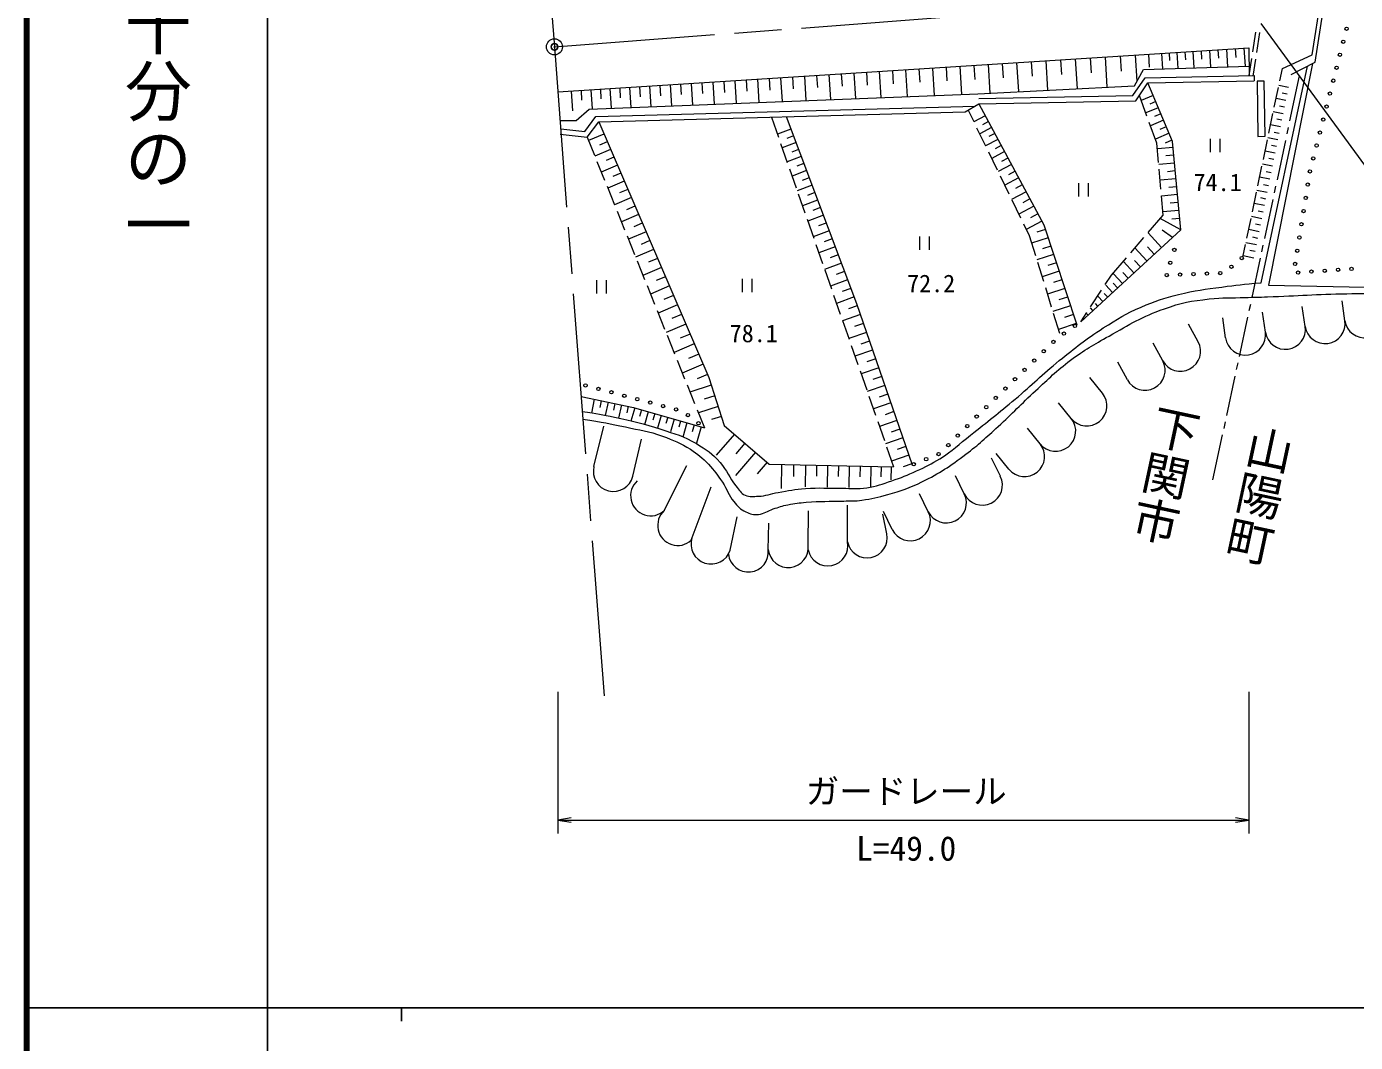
# Model space of a CAD drawing. Units: millimetres at full size, sheet at 1:1000; details may follow other scales. Extents: x 40000 to 680000, y 20000 to 380000.
# Drawn here: x 40000 to 139252, y 202409 to 278293 of the extents above; entities that cross this region are included whole.
import ezdxf
from ezdxf.enums import TextEntityAlignment as Align

# ---------------------------------------------------------------- set-up
doc = ezdxf.new("R2010")
doc.units = ezdxf.units.MM
doc.header["$LTSCALE"] = 1000
doc.header["$PDMODE"] = 32
doc.header["$PDSIZE"] = 500
doc.linetypes.add('CHAIN', pattern=[18.5, 12, -1.5, 3.5, -1.5])
for name, color, linetype, lineweight in [('M-BGD', 7, 'Continuous', 13), ('M-BMK', 2, 'CHAIN', 13), ('M-BMK-SRVR', 3, 'Continuous', 13), ('M-STR-HTXT', 7, 'Continuous', 13), ('M-TTL', 2, 'Continuous', 140), ('M-TTL-BAND', 7, 'Continuous', 25)]:
    doc.layers.add(name, color=color, linetype=linetype, lineweight=lineweight)
doc.layers.add('M-BMK-HTXT', color=7, linetype='Continuous')
doc.layers.add('M-OTRS', color=6, linetype='Continuous')
doc.styles.add('@ＭＳ ゴシック', font='')
doc.styles.add('ＭＳ ゴシック', font='')
doc.styles.get('@ＭＳ ゴシック').set_extended_font_data('@MS Gothic')
doc.styles.get('ＭＳ ゴシック').set_extended_font_data('MS Gothic')

# ---------------------------------------------------------------- blocks, each defined once
blk = doc.blocks.new('open_arrow')
at = {"color": 0, "linetype": 'Continuous', "lineweight": -2}
blk.add_lwpolyline([(7.5, 1.25), (0, 0), (7.5, -1.25)], dxfattribs=at)

msp = doc.modelspace()

# ---------------------------------------------------------------- linework, layer by layer
at = {"layer": 'M-BGD'}
for p, q in [((136024, 276187), (137226, 283820)), ((131586, 276401), (131808, 277885)), ((131883, 276357), (132105, 277840)), ((119432, 275951), (119503, 274835)), ((120548, 276023), (120692, 273760)), ((121679, 276095), (121751, 274964)), ((122810, 276167), (122935, 274220)), ((123784, 276230), (123846, 275256)), ((124758, 276292), (124832, 275135)), ((125336, 276329), (125374, 275750)), ((125915, 276366), (125992, 275172)), ((126512, 276404), (126550, 275807)), ((127109, 276443), (127188, 275211)), ((127725, 276482), (127765, 275866)), ((128341, 276521), (128423, 275251)), ((128977, 276562), (129017, 275927)), ((129612, 276603), (129696, 275292)), ((130268, 276645), (130310, 275989)), ((130923, 276687), (131010, 275334)), ((133796, 275167), (136024, 276187)), ((103690, 274943), (103815, 272986)), ((104668, 275006), (104731, 274027)), ((105647, 275069), (105775, 273064)), ((106649, 275133), (106713, 274130)), ((107652, 275197), (107783, 273143)), ((108679, 275263), (108745, 274236)), ((109706, 275328), (109841, 273224)), ((110758, 275396), (110826, 274343)), ((111811, 275463), (111948, 273326)), ((112879, 275532), (112948, 274463)), ((113948, 275600), (114087, 273432)), ((115032, 275669), (115101, 274585)), ((116116, 275739), (116257, 273539)), ((117216, 275809), (117286, 274709)), ((118316, 275880), (118459, 273648)), ((131320, 274626), (131512, 275907)), ((131617, 274582), (131809, 275862)), ((132204, 259161), (135667, 275340)), ((133602, 274239), (133796, 275167)), ((134447, 274724), (136239, 275628)), ((88062, 273943), (88162, 272370)), ((88848, 273993), (88898, 273207)), ((89634, 274044), (89737, 272432)), ((90440, 274095), (90491, 273289)), ((91245, 274147), (91351, 272496)), ((92071, 274199), (92124, 273374)), ((92896, 274252), (93004, 272561)), ((93742, 274306), (93796, 273461)), ((94587, 274361), (94698, 272628)), ((95454, 274416), (95509, 273550)), ((96321, 274472), (96434, 272696)), ((97208, 274528), (97265, 273641)), ((98096, 274585), (98213, 272766)), ((99006, 274643), (99064, 273734)), ((99916, 274702), (100035, 272838)), ((100848, 274761), (100907, 273829)), ((101780, 274821), (101902, 272911)), ((102735, 274882), (102796, 273927)), ((131691, 274633), (131699, 274233)), ((134364, 271252), (135085, 274614)), ((80680, 273470), (80774, 272010)), ((81410, 273517), (81457, 272787)), ((82140, 273564), (82232, 272137)), ((82854, 273609), (82899, 272896)), ((83567, 273655), (83661, 272193)), ((84298, 273702), (84345, 272971)), ((85029, 273749), (85125, 272251)), ((85778, 273797), (85826, 273048)), ((86527, 273845), (86625, 272310)), ((87294, 273894), (87343, 273126)), ((123681, 271596), (123114, 273140)), ((124140, 273155), (123246, 272780)), ((133193, 272281), (133500, 273750)), ((134249, 273744), (133529, 273889)), ((134150, 273254), (133790, 273327)), ((110099, 271935), (111124, 272514)), ((110320, 272060), (110743, 271191)), ((124527, 272233), (123591, 271841)), ((124334, 272694), (123887, 272507)), ((134051, 272764), (133325, 272910)), ((133952, 272274), (133589, 272347)), ((95633, 271538), (96157, 270036)), ((111598, 271634), (110749, 271177)), ((111835, 271194), (111410, 270965)), ((124421, 269582), (123854, 271127)), ((124919, 271297), (123941, 270887)), ((124723, 271765), (124255, 271569)), ((132784, 270324), (133091, 271792)), ((133853, 271784), (133120, 271932)), ((133754, 271293), (133388, 271367)), ((81871, 270035), (82417, 268681)), ((83125, 270266), (81977, 269772)), ((97091, 270632), (96082, 270252)), ((97281, 270128), (96776, 269938)), ((110962, 270741), (111618, 269393)), ((112072, 270753), (111187, 270277)), ((112309, 270311), (111867, 270073)), ((125329, 270319), (124307, 269891)), ((125124, 270808), (124635, 270603)), ((133458, 269823), (132711, 269974)), ((133655, 270803), (132916, 270953)), ((133556, 270313), (133187, 270388)), ((134155, 270274), (134260, 270763)), ((83619, 269118), (82445, 268613)), ((83372, 269692), (82798, 269445)), ((96322, 269564), (96817, 268148)), ((97471, 269623), (96437, 269234)), ((97666, 269106), (97149, 268911)), ((112547, 269869), (111627, 269374)), ((112795, 269409), (112335, 269161)), ((124549, 268138), (124421, 269582)), ((125627, 269265), (124459, 269155)), ((125544, 269808), (125033, 269594)), ((128407, 269915), (128407, 268915)), ((129157, 268915), (129157, 269915)), ((132375, 268366), (132682, 269834)), ((133260, 268843), (132507, 268995)), ((133359, 269333), (132985, 269408)), ((133421, 266852), (134050, 269785)), ((82604, 268218), (83165, 266826)), ((83872, 268531), (83284, 268278)), ((97860, 268589), (96802, 268191)), ((98059, 268060), (97530, 267861)), ((111837, 268943), (112493, 267594)), ((113042, 268949), (112085, 268433)), ((113558, 267991), (112561, 267455)), ((113300, 268470), (112821, 268212)), ((125737, 268096), (124562, 267986)), ((125682, 268681), (125098, 268626)), ((133062, 267863), (132302, 268016)), ((133161, 268353), (132784, 268429)), ((84124, 267944), (82923, 267427)), ((84383, 267343), (83782, 267084)), ((96982, 267676), (97476, 266259)), ((98258, 267530), (97175, 267123)), ((98462, 266989), (97920, 266785)), ((112712, 267145), (113368, 265796)), ((114094, 266994), (113057, 266436)), ((113826, 267493), (113328, 267224)), ((124726, 266145), (124593, 267640)), ((125792, 267509), (125205, 267454)), ((131966, 266408), (132273, 267876)), ((132864, 266882), (132098, 267037)), ((132963, 267373), (132583, 267449)), ((83352, 266363), (83912, 264971)), ((84642, 266742), (83412, 266213)), ((84906, 266127), (84291, 265863)), ((98666, 266447), (97557, 266029)), ((114373, 266475), (113855, 266196)), ((118575, 266602), (118575, 265602)), ((119325, 265602), (119325, 266602)), ((125847, 266922), (124667, 266811)), ((125903, 266332), (125312, 266276)), ((132666, 265902), (131893, 266058)), ((132765, 266392), (132382, 266470)), ((133211, 265874), (133316, 266363)), ((85171, 265513), (83913, 264971)), ((97641, 265787), (98136, 264371)), ((99084, 265337), (97948, 264910)), ((98875, 265892), (98320, 265683)), ((114653, 265956), (113573, 265375)), ((113587, 265346), (114243, 263997)), ((114943, 265416), (114403, 265126)), ((124898, 264203), (124770, 265647)), ((125958, 265742), (124772, 265630)), ((126014, 265148), (125421, 265093)), ((131557, 264450), (131864, 265919)), ((132468, 264922), (131688, 265079)), ((132567, 265412), (132180, 265490)), ((132478, 262452), (133107, 265385)), ((84099, 264508), (84660, 263116)), ((85713, 264254), (84425, 263700)), ((85442, 264883), (84813, 264613)), ((99511, 264201), (98348, 263763)), ((99297, 264769), (98729, 264555)), ((115234, 264876), (114110, 264271)), ((115536, 264314), (114974, 264012)), ((123780, 262907), (124898, 264203)), ((126070, 264555), (124877, 264443)), ((132270, 263942), (131484, 264101)), ((132369, 264432), (131979, 264511)), ((85990, 263611), (85346, 263333)), ((98300, 263899), (98795, 262483)), ((99949, 263038), (98758, 262589)), ((99730, 263619), (99148, 263400)), ((114462, 263548), (114884, 262679)), ((115839, 263752), (114669, 263123)), ((116095, 263142), (115463, 262934)), ((126205, 263115), (124676, 263945)), ((125580, 262539), (124820, 263076)), ((126126, 263959), (125530, 263903)), ((131148, 262493), (131455, 263961)), ((132072, 262962), (131279, 263122)), ((132171, 263452), (131778, 263531)), ((84847, 262653), (85408, 261262)), ((86267, 262967), (84949, 262400)), ((86550, 262308), (85892, 262024)), ((100173, 262442), (99577, 262218)), ((106692, 262606), (106692, 261606)), ((107442, 261606), (107442, 262606)), ((114884, 262679), (115350, 261182)), ((116302, 262511), (115063, 262104)), ((122473, 261394), (123453, 262529)), ((124772, 261795), (123764, 262889)), ((131874, 261981), (131075, 262143)), ((131973, 262471), (131577, 262552)), ((86834, 261649), (85486, 261069)), ((98960, 262011), (99454, 260595)), ((100397, 261846), (99177, 261388)), ((100626, 261237), (100017, 261007)), ((116709, 261272), (115451, 260858)), ((116506, 261891), (115886, 261688)), ((123678, 260787), (122786, 261756)), ((124225, 261291), (123721, 261838)), ((130852, 261076), (131046, 262003)), ((131676, 261001), (130870, 261164)), ((131775, 261491), (131376, 261572)), ((132268, 261474), (132373, 261963)), ((85595, 260798), (86156, 259407)), ((87414, 260301), (86035, 259707)), ((87124, 260975), (86450, 260685)), ((100856, 260627), (99607, 260157)), ((99619, 260123), (100114, 258707)), ((115499, 260704), (115945, 259272)), ((116916, 260643), (116287, 260436)), ((121028, 259720), (122146, 261015)), ((122710, 259895), (121920, 260752)), ((123194, 260341), (122748, 260825)), ((131534, 258052), (132163, 260985)), ((82559, 259347), (82559, 258347)), ((83309, 258347), (83309, 259347)), ((87711, 259611), (87021, 259314)), ((93442, 259452), (93442, 258452)), ((94192, 258452), (94192, 259452)), ((101326, 259378), (100047, 258897)), ((101091, 260003), (100466, 259768)), ((117123, 260014), (115845, 259593)), ((117333, 259375), (116694, 259164)), ((120571, 259024), (121028, 259720)), ((121485, 258766), (121153, 259126)), ((121852, 259105), (121189, 259825)), ((122281, 259500), (121886, 259929)), ((86343, 258943), (86904, 257552)), ((88008, 258921), (86596, 258314)), ((88312, 258215), (87606, 257912)), ((100279, 258235), (100773, 256819)), ((101807, 258100), (100498, 257607)), ((101566, 258739), (100927, 258498)), ((116093, 258794), (116539, 257362)), ((117543, 258735), (116244, 258308)), ((117757, 258086), (117107, 257872)), ((119473, 257352), (120296, 258606)), ((120381, 257750), (120032, 258129)), ((120749, 258089), (120496, 258363)), ((121117, 258427), (120610, 258977)), ((87091, 257088), (87651, 255697)), ((88616, 257509), (87171, 256888)), ((102049, 257444), (101388, 257216)), ((117970, 257436), (116651, 257003)), ((119646, 257072), (119453, 257282)), ((120014, 257411), (119839, 257601)), ((131325, 257074), (131430, 257563)), ((135498, 255896), (135285, 257380)), ((138468, 256321), (138255, 257806)), ((88927, 256787), (88205, 256476)), ((100938, 256347), (101432, 254930)), ((102277, 256782), (100946, 256323)), ((102506, 256117), (101841, 255888)), ((116687, 256885), (117154, 255387)), ((118404, 256117), (117064, 255676)), ((118187, 256777), (117527, 256560)), ((118741, 256238), (119198, 256934)), ((119278, 256733), (119182, 256838)), ((127504, 254749), (126794, 256071)), ((129559, 255044), (129346, 256529)), ((130591, 253652), (131220, 256585)), ((132528, 255470), (132316, 256955)), ((89238, 256065), (87759, 255428)), ((87838, 255233), (88399, 253842)), ((89556, 255326), (88817, 255007)), ((102736, 255452), (101410, 254994)), ((89874, 254586), (88361, 253935)), ((101597, 254458), (102092, 253042)), ((103193, 254126), (101872, 253670)), ((102964, 254789), (102302, 254560)), ((124861, 253330), (124151, 254652)), ((88586, 253378), (89147, 251987)), ((90200, 253830), (89443, 253504)), ((103421, 253466), (102761, 253238)), ((122217, 251912), (121508, 253233)), ((130381, 252674), (130486, 253163)), ((90525, 253074), (88977, 252407)), ((90859, 252300), (90085, 251967)), ((102257, 252570), (102751, 251154)), ((103649, 252805), (102333, 252352)), ((103875, 252148), (103218, 251921)), ((129648, 249252), (130277, 252185)), ((89334, 251523), (89895, 250132)), ((91139, 251506), (89548, 250991)), ((104102, 251490), (102792, 251038)), ((120353, 250911), (119406, 252074)), ((82400, 250449), (82187, 249420)), ((82914, 250342), (82808, 249828)), ((83428, 250236), (83222, 249236)), ((83928, 250133), (83825, 249633)), ((91396, 250710), (90601, 250453)), ((102916, 250682), (103411, 249266)), ((104554, 250179), (103249, 249729)), ((104328, 250835), (103673, 250609)), ((118026, 249017), (117079, 250181)), ((84428, 250030), (84223, 249035)), ((84925, 249927), (84823, 249430)), ((85421, 249817), (85129, 248808)), ((85925, 249672), (85780, 249167)), ((86430, 249526), (86149, 248551)), ((86918, 249385), (86777, 248898)), ((87405, 249245), (87131, 248297)), ((90082, 249668), (90627, 248314)), ((91654, 249915), (90175, 249437)), ((91893, 249176), (91153, 248937)), ((104780, 249527), (104127, 249301)), ((82375, 245438), (83105, 248451)), ((87885, 249106), (87748, 248632)), ((88365, 248967), (88094, 248027)), ((88846, 248829), (88710, 248358)), ((89326, 248690), (89021, 247633)), ((89855, 248537), (89702, 248009)), ((90383, 248385), (90036, 247180)), ((103575, 248794), (104070, 247378)), ((105005, 248874), (103704, 248425)), ((105229, 248224), (104579, 247999)), ((115699, 247124), (114753, 248287)), ((129438, 248274), (129543, 248763)), ((85285, 244707), (85932, 247470)), ((92869, 247851), (91517, 246279)), ((93655, 247176), (92979, 246389)), ((105453, 247573), (104158, 247126)), ((128612, 244423), (129333, 247785)), ((94442, 246500), (92955, 244770)), ((104235, 246906), (104759, 245403)), ((105900, 246278), (104610, 245833)), ((105677, 246925), (105029, 246702)), ((113372, 245230), (112426, 246394)), ((87627, 242139), (89320, 245507)), ((95307, 245757), (94563, 244892)), ((96393, 245591), (96353, 243795)), ((97291, 245571), (97271, 244673)), ((98189, 245551), (98152, 243918)), ((99005, 245532), (98987, 244716)), ((99821, 245514), (99785, 243888)), ((100634, 245496), (100616, 244683)), ((101447, 245478), (101411, 243859)), ((102257, 245460), (102238, 244650)), ((103066, 245441), (103032, 243927)), ((103823, 245424), (103806, 244667)), ((104580, 245407), (104559, 244436)), ((106123, 245632), (105477, 245410)), ((112730, 244707), (112065, 246052)), ((110040, 243378), (109375, 244723)), ((89649, 239922), (91143, 243918)), ((107350, 242049), (106686, 243394)), ((101315, 239803), (101308, 242539)), ((92553, 239190), (93083, 241674)), ((95396, 239218), (95443, 241207)), ((98377, 239555), (98411, 242118)), ((104255, 240402), (103955, 241872)), ((104661, 240720), (103996, 242065))]:
    msp.add_line(p, q, dxfattribs=at)
for points in [[(136239, 275628), (137841, 285927), (137394, 285893)], [(79682, 273406), (131290, 276710), (131320, 274626)], [(79845, 271283), (81061, 271267), (82026, 272129), (111055, 273271), (122739, 273863), (123414, 275089), (131310, 275344)], [(136040, 275528), (132749, 258965), (141208, 258793)], [(111116, 272914), (122636, 273149), (123540, 274473), (131691, 274633)], [(111124, 272514), (122850, 272753), (123754, 274078), (131699, 274233)], [(118741, 256238), (126205, 263115), (125585, 269710), (123754, 274078)], [(79893, 270650), (81687, 270457), (82525, 271579), (110842, 272355)], [(111124, 272514), (115981, 263488), (118435, 256024)], [(79850, 270252), (81871, 270035), (82730, 271184), (110099, 271935)], [(82730, 271184), (90954, 252079), (92110, 248503), (95475, 245611), (104759, 245403)], [(96739, 271568), (101995, 257599), (106152, 245549)], [(81420, 250651), (85328, 249844), (90627, 248314)]]:
    msp.add_lwpolyline(points, dxfattribs=at)
msp.add_lwpolyline([(131901, 274216), (131974, 270093), (132515, 270103), (132443, 274226)], close=True, dxfattribs=at)
for centre in [(138591, 278126), (138342, 277158), (138093, 276189), (137844, 275221), (137595, 274252), (137346, 273284), (137097, 272315), (136848, 271347), (136599, 270378), (136350, 269410), (136101, 268441), (135852, 267473), (135693, 266485), (135536, 265498), (135378, 264510), (135220, 263523), (135063, 262536), (125726, 261606), (130756, 260996), (134905, 261548), (125424, 260653), (129988, 260355), (134747, 260561), (134968, 259919), (135965, 259988), (136963, 260057), (137961, 260126), (138958, 260195), (125159, 259728), (126158, 259766), (127158, 259804), (128157, 259842), (129156, 259880), (117478, 255354), (118298, 255928), (115977, 254042), (116694, 254739), (115259, 253345), (114542, 252648), (81746, 251487), (82712, 251231), (113107, 251255), (113825, 251952), (83679, 250974), (84646, 250718), (85612, 250461), (86579, 250205), (112390, 250558), (87545, 249949), (88512, 249692), (89396, 249269), (110962, 249158), (111673, 249862), (90186, 248656), (110257, 248449), (108846, 247031), (109552, 247740), (108115, 246361), (106267, 245596), (107191, 245978)]:
    msp.add_circle(centre, 125, dxfattribs=at)
for centre, start, end in [((136983, 256109), 188.16037, 8.16037), ((139952, 256534), 188.16037, 8.16037), ((131044, 255257), 188.16037, 8.16037), ((134013, 255683), 188.16037, 8.16037), ((126182, 254040), 208.22533, 28.22533), ((123539, 252621), 208.22533, 28.22533), ((119190, 249964), 219.13846, 39.13846), ((116863, 248071), 219.13846, 39.13846), ((114536, 246177), 219.13846, 39.13846), ((83830, 245072), 165.90098, 345.90098), ((86617, 243247), 132.36757, 312.36757), ((111385, 244042), 206.29479, 26.29479), ((108695, 242713), 206.29479, 26.29479), ((88638, 241030), 132.36757, 312.36757), ((106006, 241384), 206.29479, 26.29479), ((102785, 240103), 191.51694, 11.51694), ((91123, 239642), 162.47207, 342.47207), ((93906, 239050), 186.45246, 6.45246), ((96887, 239387), 186.45246, 6.45246), ((99845, 239504), 191.51694, 11.51694)]:
    msp.add_arc(centre, 1500, start, end, dxfattribs=at)
for points, knots in [([(81505, 249541), (82651, 249367), (82972, 249308), (83904, 249115), (85277, 248832), (86046, 248650), (87378, 248212), (88438, 247863), (89069, 247711), (90026, 247137), (90784, 246683), (91228, 246407), (91802, 245735), (92340, 245105), (92460, 244615), (92986, 243975), (93226, 243682), (93324, 243439), (93671, 243289), (94024, 243137), (94269, 243196), (94653, 243211), (95241, 243235), (95552, 243397), (96133, 243492), (96928, 243621), (97371, 243726), (98174, 243788), (99248, 243870), (99854, 243790), (100931, 243803), (101643, 243812), (102051, 243720), (102754, 243834), (103503, 243956), (103904, 244121), (104623, 244364), (105355, 244612), (105757, 244778), (106461, 245096), (107168, 245415), (107564, 245604), (108222, 246015), (109179, 246613), (109625, 247078), (110512, 247776), (111828, 248811), (112562, 249396), (113846, 250471), (115152, 251564), (115804, 252272), (117133, 253337), (118381, 254338), (119072, 254921), (120420, 255783), (121480, 256461), (122085, 256840), (123240, 257341), (124299, 257801), (124926, 257988), (126044, 258276), (127282, 258594), (128002, 258660), (129269, 258837), (130411, 258996), (130797, 259034), (132204, 259161)], [0, 0, 0, 0, 1, 1, 1, 2, 2, 2, 3, 3, 3, 4, 4, 4, 5, 5, 5, 6, 6, 6, 7, 7, 7, 8, 8, 8, 9, 9, 9, 10, 10, 10, 11, 11, 11, 12, 12, 12, 13, 13, 13, 14, 14, 14, 15, 15, 15, 16, 16, 16, 17, 17, 17, 18, 18, 18, 19, 19, 19, 20, 20, 20, 21, 21, 21, 22, 22, 22, 22]), ([(81549, 248966), (83080, 248718), (83503, 248654), (84740, 248383), (85825, 248145), (86457, 248082), (87498, 247697), (88343, 247385), (88831, 247208), (89585, 246716), (90157, 246343), (90456, 246089), (90925, 245594), (91381, 245112), (91600, 244805), (91969, 244254), (92335, 243708), (92409, 243314), (92826, 242805), (93116, 242452), (93305, 242247), (93714, 242042), (94052, 241873), (94288, 241818), (94664, 241855), (95122, 241900), (95333, 242116), (95770, 242260), (96191, 242399), (96426, 242486), (96861, 242572), (97391, 242677), (97693, 242710), (98232, 242759), (99323, 242858), (99941, 242807), (101036, 242852), (101565, 242874), (101866, 242842), (102391, 242914), (103156, 243020), (103579, 243129), (104323, 243335), (105349, 243619), (105921, 243817), (106878, 244285), (108233, 244949), (108945, 245431), (110149, 246342), (111141, 247091), (111645, 247577), (112564, 248414), (113684, 249434), (114251, 250070), (115368, 251093), (116363, 252005), (116890, 252558), (117970, 253368), (119033, 254165), (119695, 254521), (120852, 255175), (122418, 256060), (123284, 256617), (124980, 257216), (126243, 257661), (126998, 257802), (128329, 257948), (129371, 258062), (129962, 258020), (131009, 258057), (131666, 258080), (132034, 258080), (132691, 258104), (135006, 258187), (136300, 258298), (138615, 258341), (139704, 258362), (140057, 258370), (141404, 258372)], [0, 0, 0, 0, 1, 1, 1, 2, 2, 2, 3, 3, 3, 4, 4, 4, 5, 5, 5, 6, 6, 6, 7, 7, 7, 8, 8, 8, 9, 9, 9, 10, 10, 10, 11, 11, 11, 12, 12, 12, 13, 13, 13, 14, 14, 14, 15, 15, 15, 16, 16, 16, 17, 17, 17, 18, 18, 18, 19, 19, 19, 20, 20, 20, 21, 21, 21, 22, 22, 22, 23, 23, 23, 24, 24, 24, 25, 25, 25, 26, 26, 26, 26])]:
    msp.add_open_spline(points, degree=3, knots=knots, dxfattribs=at)
at = {"layer": 'M-BMK'}
for p, q in [((75722, 325264), (79425, 276777)), ((79425, 276777), (137052, 281178)), ((79425, 276777), (83128, 228291))]:
    msp.add_line(p, q, dxfattribs=at)
at = {"layer": 'M-BMK-SRVR'}
msp.add_circle((79425, 276777), 600, dxfattribs=at)
msp.add_point((79425, 276777), dxfattribs=at)
at = {"layer": 'M-OTRS'}
msp.add_point((79425, 276777), dxfattribs=at)
at = {"layer": 'M-STR-HTXT'}
for p, q in [((153818, 248954), (132205, 278512)), ((79682, 228606), (79682, 218024)), ((131290, 228606), (131290, 218024)), ((79682, 219024), (131290, 219024))]:
    msp.add_line(p, q, dxfattribs=at)
at = {"layer": 'M-TTL'}
msp.add_line((40000, 380000), (40000, 20000), dxfattribs=at)
at = {"layer": 'M-TTL-BAND'}
for p, q in [((58000, 370000), (58000, 20000)), ((40000, 205000), (579000, 205000)), ((68000, 205000), (68000, 204000))]:
    msp.add_line(p, q, dxfattribs=at)

# ---------------------------------------------------------------- block references
at = {"layer": 'M-STR-HTXT', "xscale": 133, "yscale": 133}
msp.add_blockref('open_arrow', (79682, 219024), dxfattribs=at)
at = {"layer": 'M-STR-HTXT', "xscale": 133, "yscale": 133, "rotation": 180}
msp.add_blockref('open_arrow', (131290, 219024), dxfattribs=at)

# ---------------------------------------------------------------- texts
at = {"layer": 'M-BMK-HTXT', "style": '@ＭＳ ゴシック'}
for s, p in [('下関市', (125067, 244786)), ('山陽町', (132078, 243279))]:
    msp.add_text(s, height=2566, rotation=257.899, dxfattribs=at).set_placement(p, align=Align.MIDDLE_CENTER)
at = {"layer": 'M-STR-HTXT', "style": 'ＭＳ ゴシック'}
for s, height, p in [('74.1', 1320, (128961, 266659)), ('72.2', 1320, (107562, 259106)), ('78.1', 1320, (94313, 255373)), ('ガードレール', 1833, (105699, 221167))]:
    msp.add_text(s, height=height, dxfattribs=at).set_placement(p, align=Align.MIDDLE_CENTER)
msp.add_text('L=49.0', height=1833, dxfattribs=at).set_placement((105699, 215436), align=Align.BOTTOM_CENTER)
at = {"layer": 'M-TTL-BAND', "style": '@ＭＳ ゴシック'}
msp.add_text('縮尺千分の一', height=3666, rotation=270, dxfattribs=at).set_placement((49777, 261030), align=Align.MIDDLE_RIGHT)

doc.saveas('drawing.dxf')
